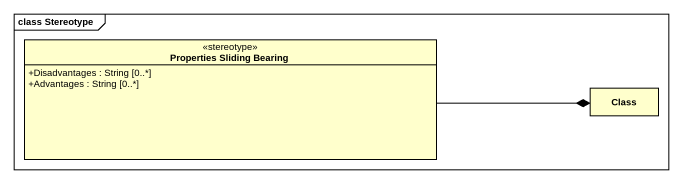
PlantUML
@startuml
mainframe class Stereotype
hide circle
hide empty members
skinparam classAttributeIconSize 0
class "Properties Sliding Bearing" as Properties_Sliding_Bearing <<stereotype>> {
  +Disadvantages : String [0..*]
  +Advantages : String [0..*]
}
class "Class" as Class_
Properties_Sliding_Bearing -right-* Class_
@enduml
